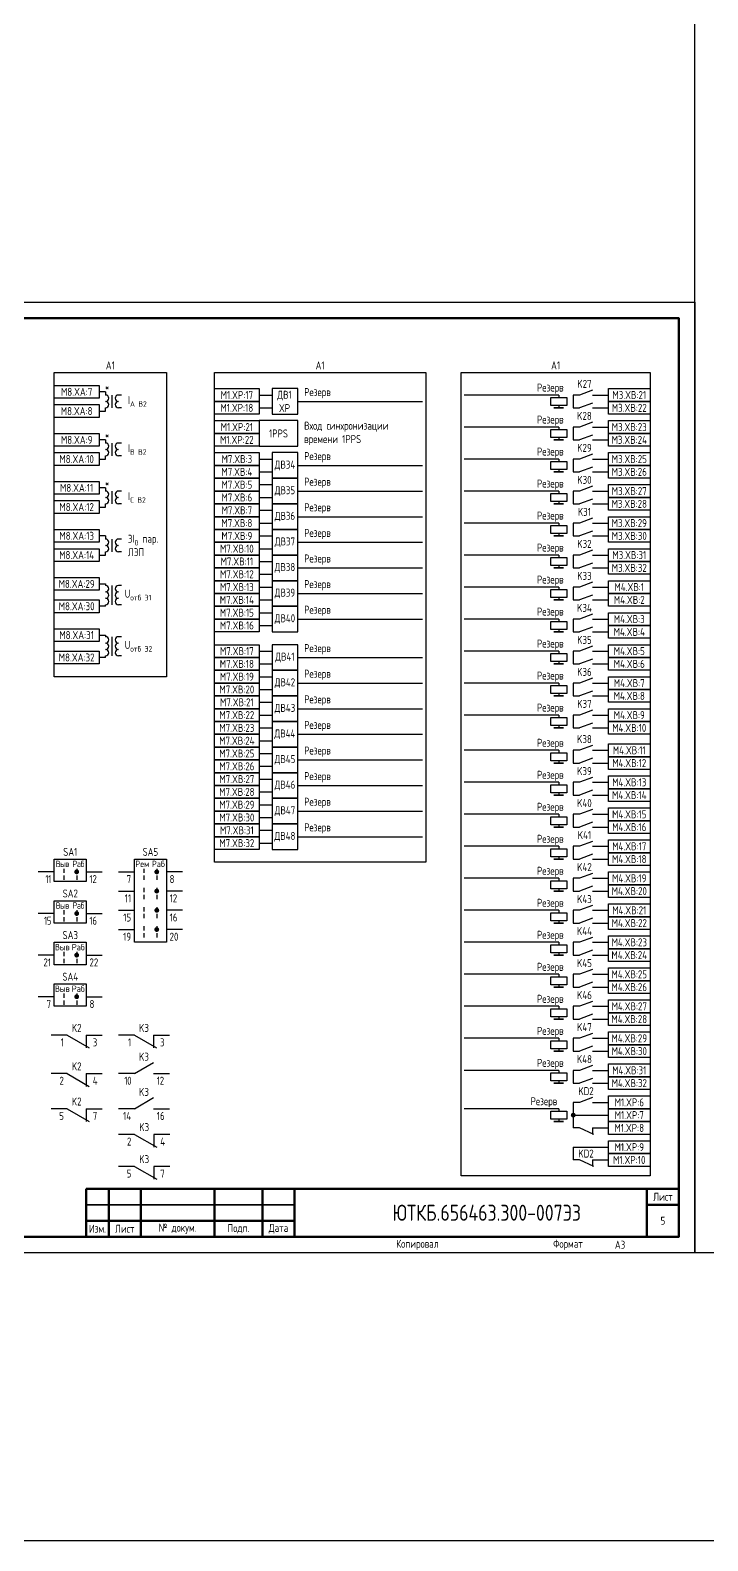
# Model space of a CAD drawing. Header units: millimetres. Extents: x -936 to 3453, y -90 to 618.
# Drawn here: x 1892.5 to 2104, y -90 to 382 of the extents above; entities that cross this region are included whole.
import ezdxf

# ---------------------------------------------------------------- set-up
doc = ezdxf.new("R2010")
doc.units = ezdxf.units.MM
doc.styles.add('Gost_type_A', font='GOST_0.TTF')

# ---------------------------------------------------------------- blocks, each defined once
blk = doc.blocks.new('Формат_А3')
blk.add_lwpolyline([(-420, 297), (0, 297), (0, 0), (-420, 0)], close=True)
at = {"lineweight": 50}
blk.add_lwpolyline([(-400, 292), (-5, 292), (-5, 5), (-400, 5)], close=True, dxfattribs=at)
blk = doc.blocks.new('Штамп малый нижний')
at = {"lineweight": 50}
for points in [[(-185, 15), (-178, 15), (-178, 5), (-185, 5)], [(-178, 15), (-168, 15), (-168, 5), (-178, 5)], [(-168, 15), (-145, 15), (-145, 5), (-168, 5)], [(-145, 15), (-130, 15), (-130, 5), (-145, 5)], [(-130, 15), (-120, 15), (-120, 5), (-130, 5)], [(-120, 15), (-10, 15), (-10, 0), (-120, 0)], [(-10, 15), (0, 15), (0, 10), (-10, 10)], [(-10, 10), (0, 10), (0, 0), (-10, 0)], [(-185, 5), (-178, 5), (-178, 0), (-185, 0)], [(-178, 5), (-168, 5), (-168, 0), (-178, 0)], [(-168, 5), (-145, 5), (-145, 0), (-168, 0)], [(-145, 5), (-130, 5), (-130, 0), (-145, 0)], [(-130, 5), (-120, 5), (-120, 0), (-130, 0)]]:
    blk.add_lwpolyline(points, close=True, dxfattribs=at)
for points in [[(-185, 15), (-178, 15), (-178, 10), (-185, 10)], [(-178, 15), (-168, 15), (-168, 10), (-178, 10)], [(-168, 15), (-145, 15), (-145, 10), (-168, 10)], [(-145, 15), (-130, 15), (-130, 10), (-145, 10)], [(-130, 15), (-120, 15), (-120, 10), (-130, 10)], [(-185, 10), (-178, 10), (-178, 5), (-185, 5)], [(-178, 10), (-168, 10), (-168, 5), (-178, 5)], [(-168, 10), (-145, 10), (-145, 5), (-168, 5)], [(-145, 10), (-130, 10), (-130, 5), (-145, 5)], [(-130, 10), (-120, 10), (-120, 5), (-130, 5)]]:
    blk.add_lwpolyline(points, close=True)
at = {"char_height": 2.5, "style": 'Gost_type_A'}
for s, insert, width, attachment_point in [('Лист', (-5, 12.5), 10, 5), ('Изм.', (-181.5, 2.5), 7, 5), ('Лист', (-173, 2.5), 10, 5), ('№ докум.', (-156.5, 2.5), 23, 5), ('Подп.', (-137.5, 2.5), 15, 5), ('Дата', (-125, 2.5), 10, 5), ('Копировал', (-75, -2.53), 13.1202, 6), ('Формат', (-30, -2.53), 13.1202, 6)]:
    blk.add_mtext(s, dxfattribs=dict(at, insert=insert, width=width, attachment_point=attachment_point))
blk = doc.blocks.new('POINT')
at = {"const_width": 0.75}
blk.add_lwpolyline([(-0.375, 0, 1), (0.375, 0, 1)], format="xyb", close=True, dxfattribs=at)
blk = doc.blocks.new('Переключатель_положение')
for p, q in [((2, 1), (2, -0.34)), ((2, -1.14), (2, -2.49))]:
    blk.add_line(p, q)

msp = doc.modelspace()

# ---------------------------------------------------------------- linework, layer by layer
at = {"color": 0, "ltscale": 4.32}
for p, q in [((2068, 269.5), (2064, 268)), ((2068, 265.5), (2064, 264)), ((2068, 259.5), (2064, 258)), ((2068, 255.5), (2064, 254)), ((2068, 249.5), (2064, 248)), ((2068, 245.5), (2064, 244)), ((2068, 239.5), (2064, 238)), ((2068, 235.5), (2064, 234)), ((2068, 229.5), (2064, 228)), ((2068, 225.5), (2064, 224)), ((2068, 219.5), (2064, 218)), ((2068, 215.5), (2064, 214)), ((2068, 209.5), (2064, 208)), ((2068, 205.5), (2064, 204)), ((2068, 199.5), (2064, 198)), ((2068, 195.5), (2064, 194)), ((2068, 189.5), (2064, 188)), ((2068, 185.5), (2064, 184)), ((2068, 179.5), (2064, 178)), ((2068, 175.5), (2064, 174)), ((2068, 169.5), (2064, 168)), ((2068, 165.5), (2064, 164)), ((2068, 158.5), (2064, 157)), ((2068, 154.5), (2064, 153)), ((2068, 148.5), (2064, 147)), ((2068, 144.5), (2064, 143)), ((2068, 138.5), (2064, 137)), ((2068, 134.5), (2064, 133)), ((2068, 128.5), (2064, 127)), ((2068, 124.5), (2064, 123)), ((2068, 118.5), (2064, 117)), ((2068, 114.5), (2064, 113)), ((2068, 108.5), (2064, 107)), ((2068, 104.5), (2064, 103)), ((2068, 98.5), (2064, 97)), ((2068, 94.5), (2064, 93)), ((2068, 88.5), (2064, 87)), ((2068, 84.5), (2064, 83)), ((2068, 78.5), (2064, 77)), ((2068, 74.5), (2064, 73)), ((2068, 68.5), (2064, 67)), ((2068, 64.5), (2064, 63)), ((2068, 58.5), (2064, 57)), ((2068, 54.5), (2064, 53))]:
    msp.add_line(p, q, dxfattribs=at)
for p, q in [((1916, 269), (1914, 269)), ((1964, 268), (1968, 268)), ((1976, 266), (2015, 266)), ((1914, 263), (1916, 263)), ((1964, 264), (1968, 264)), ((1916, 254), (1914, 254)), ((1914, 248), (1916, 248)), ((1916, 239), (1914, 239)), ((1914, 233), (1916, 233)), ((1916, 224), (1914, 224)), ((1914, 218), (1916, 218)), ((1900, 119), (1895, 119)), ((1910, 119), (1915, 119)), ((1920, 119), (1925, 119)), ((1940, 119), (1935, 119)), ((1920, 113), (1925, 113)), ((1940, 113), (1935, 113)), ((1900, 106), (1895, 106)), ((1910, 106), (1915, 106)), ((1920, 107), (1925, 107)), ((1940, 107), (1935, 107)), ((1920, 101), (1925, 101)), ((1940, 101), (1935, 101)), ((1900, 93), (1895, 93)), ((1910, 93), (1915, 93)), ((1900, 80), (1895, 80)), ((1910, 80), (1915, 80)), ((1904, 68), (1899, 68)), ((1904, 68), (1910.92, 64)), ((1910, 68), (1910, 64)), ((1910, 68), (1915, 68)), ((1925, 68), (1920, 68)), ((1925, 68), (1931.92, 64)), ((1931, 68), (1931, 64)), ((1931, 68), (1936, 68)), ((1925, 56), (1931, 59.46)), ((1904, 56), (1899, 56)), ((1904, 56), (1910.92, 52)), ((1910, 56), (1910, 52)), ((1910, 56), (1915, 56)), ((1925, 56), (1920, 56)), ((1931, 56), (1936, 56)), ((1925, 45), (1931, 48.46)), ((1904, 45), (1899, 45)), ((1904, 45), (1910.92, 41)), ((1910, 45), (1910, 41)), ((1910, 45), (1915, 45)), ((1925, 45), (1920, 45)), ((1931, 45), (1936, 45)), ((2057.5, 45), (2028, 45)), ((2057.5, 45), (2057.5, 44.25)), ((2057.5, 41.75), (2057.5, 41)), ((2068, 39), (2068, 37)), ((1925.08, 37), (1920.08, 37)), ((1925.08, 37), (1932, 33)), ((1931.08, 37), (1931.08, 33)), ((1936.08, 37), (1931.08, 37)), ((2062, 33), (2062, 29)), ((2068, 29), (2068, 27)), ((1925.08, 27), (1920.08, 27)), ((1925.08, 27), (1932, 23)), ((1931.08, 27), (1931.08, 23)), ((1936.08, 27), (1931.08, 27))]:
    msp.add_line(p, q)
at = {"ltscale": 4}
for p, q in [((1916, 269), (1916, 268)), ((1916, 268.5), (1916, 268)), ((1918, 268), (1918, 264)), ((1918, 268), (1918, 264)), ((1921, 268), (1920, 268)), ((1921, 268), (1920, 268)), ((1916, 263), (1916, 264)), ((1921, 264), (1920, 264)), ((1921, 264), (1920, 264)), ((1916, 254), (1916, 253)), ((1916, 253.5), (1916, 253)), ((1918, 253), (1918, 249)), ((1918, 253), (1918, 249)), ((1921, 253), (1920, 253)), ((1921, 253), (1920, 253)), ((1916, 248), (1916, 249)), ((1921, 249), (1920, 249)), ((1921, 249), (1920, 249)), ((1916, 239), (1916, 238)), ((1916, 238.5), (1916, 238)), ((1918, 238), (1918, 234)), ((1918, 238), (1918, 234)), ((1921, 238), (1920, 238)), ((1921, 238), (1920, 238)), ((1916, 233), (1916, 234)), ((1921, 234), (1920, 234)), ((1921, 234), (1920, 234)), ((1916, 224), (1916, 223)), ((1916, 223.5), (1916, 223)), ((1918, 223), (1918, 219)), ((1918, 223), (1918, 219)), ((1921, 223), (1920, 223)), ((1921, 223), (1920, 223)), ((1916, 218), (1916, 219)), ((1921, 219), (1920, 219)), ((1921, 219), (1920, 219)), ((1914, 209), (1916, 209)), ((1916, 209), (1916, 208.5)), ((1916, 209), (1916, 208.5)), ((1918, 208.5), (1918, 204.5)), ((1921, 208.5), (1920, 208.5)), ((1918, 206.5), (1918, 202.5)), ((1916, 202), (1914, 202)), ((1916, 202), (1916, 202.5)), ((1921, 202.5), (1920, 202.5)), ((1914, 193), (1916, 193)), ((1916, 193), (1916, 192.5)), ((1916, 193), (1916, 192.5)), ((1918, 192.5), (1918, 188.5)), ((1918, 190.5), (1918, 186.5)), ((1921, 192.5), (1920, 192.5)), ((1916, 186), (1914, 186)), ((1916, 186), (1916, 186.5)), ((1921, 186.5), (1920, 186.5))]:
    msp.add_line(p, q, dxfattribs=at)
at = {"color": 0}
for p, q in [((2057.5, 268), (2028, 268)), ((2057.5, 268), (2057.5, 267.25)), ((2057.5, 264.75), (2057.5, 264)), ((2057.5, 258), (2028, 258)), ((2057.5, 258), (2057.5, 257.25)), ((2057.5, 254.75), (2057.5, 254)), ((1964, 248), (1968, 248)), ((1976, 246), (2015, 246)), ((2057.5, 248), (2028, 248)), ((2057.5, 248), (2057.5, 247.25)), ((1964, 244), (1968, 244)), ((2057.5, 244.75), (2057.5, 244)), ((1964, 240), (1968, 240)), ((1964, 236), (1968, 236)), ((1976, 238), (2015, 238)), ((2057.5, 238), (2028, 238)), ((2057.5, 238), (2057.5, 237.25)), ((1964, 232), (1968, 232)), ((2057.5, 234.75), (2057.5, 234)), ((1964, 228), (1968, 228)), ((1976, 230), (2015, 230)), ((2057.5, 228), (2028, 228)), ((2057.5, 228), (2057.5, 227.25)), ((1964, 224), (1968, 224)), ((1976, 222), (2015, 222)), ((2057.5, 224.75), (2057.5, 224)), ((1964, 220), (1968, 220)), ((2057.5, 218), (2028, 218)), ((2057.5, 218), (2057.5, 217.25)), ((1964, 216), (1968, 216)), ((1976, 214), (2015, 214)), ((2057.5, 214.75), (2057.5, 214)), ((1964, 212), (1968, 212)), ((1964, 208), (1968, 208)), ((2057.5, 208), (2028, 208)), ((2057.5, 208), (2057.5, 207.25)), ((1964, 204), (1968, 204)), ((1976, 206), (2015, 206)), ((2057.5, 204.75), (2057.5, 204)), ((1964, 200), (1968, 200)), ((1964, 196), (1968, 196)), ((1976, 198), (2015, 198)), ((2057.5, 198), (2028, 198)), ((2057.5, 198), (2057.5, 197.25)), ((2057.5, 194.75), (2057.5, 194)), ((1964, 188), (1968, 188)), ((1976, 186), (2015, 186)), ((2057.5, 188), (2028, 188)), ((2057.5, 188), (2057.5, 187.25)), ((2057.5, 184.75), (2057.5, 184)), ((1964, 184), (1968, 184)), ((1964, 180), (1968, 180)), ((1964, 176), (1968, 176)), ((1976, 178), (2015, 178)), ((2057.5, 178), (2028, 178)), ((2057.5, 178), (2057.5, 177.25)), ((2057.5, 174.75), (2057.5, 174)), ((1964, 172), (1968, 172)), ((1976, 170), (2015, 170)), ((1964, 168), (1968, 168)), ((2057.5, 168), (2028, 168)), ((2057.5, 168), (2057.5, 167.25)), ((1964, 164), (1968, 164)), ((1976, 162), (2015, 162)), ((2057.5, 164.75), (2057.5, 164)), ((1964, 160), (1968, 160)), ((1964, 156), (1968, 156)), ((2057.5, 157), (2028, 157)), ((2057.5, 157), (2057.5, 156.25)), ((1964, 152), (1968, 152)), ((1976, 154), (2015, 154)), ((2057.5, 153.75), (2057.5, 153)), ((1964, 148), (1968, 148)), ((2057.5, 147), (2028, 147)), ((2057.5, 147), (2057.5, 146.25)), ((1964, 144), (1968, 144)), ((1976, 146), (2015, 146)), ((2057.5, 143.75), (2057.5, 143)), ((1964, 140), (1968, 140)), ((1976, 138), (2015, 138)), ((2057.5, 137), (2028, 137)), ((2057.5, 137), (2057.5, 136.25)), ((1964, 136), (1968, 136)), ((2057.5, 133.75), (2057.5, 133)), ((1964, 132), (1968, 132)), ((1964, 128), (1968, 128)), ((1976, 130), (2015, 130)), ((2057.5, 127), (2028, 127)), ((2057.5, 127), (2057.5, 126.25)), ((2057.5, 123.75), (2057.5, 123)), ((2057.5, 117), (2028, 117)), ((2057.5, 117), (2057.5, 116.25)), ((2057.5, 113.75), (2057.5, 113)), ((2057.5, 107), (2028, 107)), ((2057.5, 107), (2057.5, 106.25)), ((2057.5, 103.75), (2057.5, 103)), ((2057.5, 97), (2028, 97)), ((2057.5, 97), (2057.5, 96.25)), ((2057.5, 93.75), (2057.5, 93)), ((2057.5, 87), (2028, 87)), ((2057.5, 87), (2057.5, 86.25)), ((2057.5, 83.75), (2057.5, 83)), ((2057.5, 77), (2028, 77)), ((2057.5, 77), (2057.5, 76.25)), ((2057.5, 73.75), (2057.5, 73)), ((2057.5, 67), (2028, 67)), ((2057.5, 67), (2057.5, 66.25)), ((2057.5, 63.75), (2057.5, 63)), ((2057.5, 57), (2028, 57)), ((2057.5, 57), (2057.5, 56.25)), ((2057.5, 53.75), (2057.5, 53))]:
    msp.add_line(p, q, dxfattribs=at)
at = {"color": 0, "ltscale": 1.08}
for p, q in [((2064, 268), (2062, 268)), ((2062, 268), (2062, 264)), ((2068, 268), (2073, 268)), ((2062, 264), (2064, 264)), ((2068, 264), (2073, 264)), ((2064, 258), (2062, 258)), ((2062, 258), (2062, 254)), ((2068, 258), (2073, 258)), ((2062, 254), (2064, 254)), ((2068, 254), (2073, 254)), ((2064, 248), (2062, 248)), ((2062, 248), (2062, 244)), ((2068, 248), (2073, 248)), ((2062, 244), (2064, 244)), ((2068, 244), (2073, 244)), ((2064, 238), (2062, 238)), ((2062, 238), (2062, 234)), ((2068, 238), (2073, 238)), ((2062, 234), (2064, 234)), ((2068, 234), (2073, 234)), ((2064, 228), (2062, 228)), ((2062, 228), (2062, 224)), ((2068, 228), (2073, 228)), ((2062, 224), (2064, 224)), ((2068, 224), (2073, 224)), ((2064, 218), (2062, 218)), ((2062, 218), (2062, 214)), ((2068, 218), (2073, 218)), ((2062, 214), (2064, 214)), ((2068, 214), (2073, 214)), ((2064, 208), (2062, 208)), ((2062, 208), (2062, 204)), ((2068, 208), (2073, 208)), ((2062, 204), (2064, 204)), ((2068, 204), (2073, 204)), ((2064, 198), (2062, 198)), ((2062, 198), (2062, 194)), ((2062, 194), (2064, 194)), ((2068, 198), (2073, 198)), ((2068, 194), (2073, 194)), ((2064, 188), (2062, 188)), ((2062, 188), (2062, 184)), ((2068, 188), (2073, 188)), ((2062, 184), (2064, 184)), ((2068, 184), (2073, 184)), ((2064, 178), (2062, 178)), ((2062, 178), (2062, 174)), ((2068, 178), (2073, 178)), ((2062, 174), (2064, 174)), ((2068, 174), (2073, 174)), ((2064, 168), (2062, 168)), ((2062, 168), (2062, 164)), ((2068, 168), (2073, 168)), ((2062, 164), (2064, 164)), ((2068, 164), (2073, 164)), ((2064, 157), (2062, 157)), ((2062, 157), (2062, 153)), ((2068, 157), (2073, 157)), ((2062, 153), (2064, 153)), ((2068, 153), (2073, 153)), ((2064, 147), (2062, 147)), ((2062, 147), (2062, 143)), ((2068, 147), (2073, 147)), ((2062, 143), (2064, 143)), ((2068, 143), (2073, 143)), ((2064, 137), (2062, 137)), ((2062, 137), (2062, 133)), ((2068, 137), (2073, 137)), ((2062, 133), (2064, 133)), ((2068, 133), (2073, 133)), ((2064, 127), (2062, 127)), ((2062, 127), (2062, 123)), ((2062, 123), (2064, 123)), ((2068, 127), (2073, 127)), ((2068, 123), (2073, 123)), ((2064, 117), (2062, 117)), ((2062, 117), (2062, 113)), ((2068, 117), (2073, 117)), ((2062, 113), (2064, 113)), ((2068, 113), (2073, 113)), ((2064, 107), (2062, 107)), ((2062, 107), (2062, 103)), ((2068, 107), (2073, 107)), ((2062, 103), (2064, 103)), ((2068, 103), (2073, 103)), ((2064, 97), (2062, 97)), ((2062, 97), (2062, 93)), ((2068, 97), (2073, 97)), ((2062, 93), (2064, 93)), ((2068, 93), (2073, 93)), ((2064, 87), (2062, 87)), ((2062, 87), (2062, 83)), ((2068, 87), (2073, 87)), ((2062, 83), (2064, 83)), ((2068, 83), (2073, 83)), ((2064, 77), (2062, 77)), ((2062, 77), (2062, 73)), ((2068, 77), (2073, 77)), ((2062, 73), (2064, 73)), ((2068, 73), (2073, 73)), ((2064, 67), (2062, 67)), ((2062, 67), (2062, 63)), ((2068, 67), (2073, 67)), ((2062, 63), (2064, 63)), ((2068, 63), (2073, 63)), ((2064, 57), (2062, 57)), ((2062, 57), (2062, 53)), ((2068, 57), (2073, 57)), ((2062, 53), (2064, 53)), ((2068, 53), (2073, 53))]:
    msp.add_line(p, q, dxfattribs=at)
at = {"ltscale": 4.32}
for p, q in [((2068, 48.5), (2064, 47)), ((2068.39, 37), (2064, 39)), ((2068.39, 27), (2064, 29))]:
    msp.add_line(p, q, dxfattribs=at)
at = {"ltscale": 1.08}
for p, q in [((2064, 47), (2062, 47)), ((2062, 47), (2062, 39)), ((2062, 43), (2073, 43)), ((2068, 47), (2073, 47)), ((2064, 39), (2062, 39)), ((2068, 39), (2073, 39)), ((2062, 33), (2073, 33)), ((2064, 29), (2062, 29)), ((2068, 29), (2073, 29))]:
    msp.add_line(p, q, dxfattribs=at)
for points in [[(-936, 618), (3453, 618), (3453, -90), (-936, -90)], [(2397, 420), (2397, 0), (2100, 0), (2100, 420)], [(1900, 275), (1935, 275), (1935, 180), (1900, 180)], [(1950, 275), (2016, 275), (2016, 122), (1950, 122)], [(2086, 24), (2027, 24), (2027, 275), (2086, 275)], [(1900, 271), (1914, 271), (1914, 267), (1900, 267)], [(1950, 270), (1964, 270), (1964, 266), (1950, 266)], [(1900, 265), (1914, 265), (1914, 261), (1900, 261)], [(1950, 266), (1964, 266), (1964, 262), (1950, 262)], [(1950, 260), (1964, 260), (1964, 256), (1950, 256)], [(1900, 256), (1914, 256), (1914, 252), (1900, 252)], [(1950, 256), (1964, 256), (1964, 252), (1950, 252)], [(1900, 250), (1914, 250), (1914, 246), (1900, 246)], [(1900, 241), (1914, 241), (1914, 237), (1900, 237)], [(1900, 235), (1914, 235), (1914, 231), (1900, 231)], [(1900, 226), (1914, 226), (1914, 222), (1900, 222)], [(1900, 220), (1914, 220), (1914, 216), (1900, 216)], [(1900, 211), (1914, 211), (1914, 207), (1900, 207)], [(1900, 204), (1914, 204), (1914, 200), (1900, 200)], [(1900, 195), (1914, 195), (1914, 191), (1900, 191)], [(1900, 188), (1914, 188), (1914, 184), (1900, 184)], [(1900, 123), (1910, 123), (1910, 116), (1900, 116)], [(1925, 123), (1935, 123), (1935, 97), (1925, 97)], [(1900, 110), (1910, 110), (1910, 103), (1900, 103)], [(1900, 97), (1910, 97), (1910, 90), (1900, 90)], [(1900, 84), (1910, 84), (1910, 77), (1900, 77)], [(2073, 49), (2086, 49), (2086, 45), (2073, 45)], [(2060, 44.25), (2060, 41.75), (2055, 41.75), (2055, 44.25)], [(2073, 45), (2086, 45), (2086, 41), (2073, 41)], [(2059, 41), (2056, 41)], [(2073, 41), (2086, 41), (2086, 37), (2073, 37)], [(2073, 35), (2086, 35), (2086, 31), (2073, 31)], [(2073, 31), (2086, 31), (2086, 27), (2073, 27)]]:
    msp.add_lwpolyline(points, close=True)
at = {"ltscale": 4}
for points in [[(1968, 262), (1976, 262), (1976, 270), (1968, 270)], [(1964, 252), (1976, 252), (1976, 260), (1964, 260)]]:
    msp.add_lwpolyline(points, close=True, dxfattribs=at)
at = {"color": 0}
for points in [[(2073, 270), (2086, 270), (2086, 266), (2073, 266)], [(2060, 267.25), (2060, 264.75), (2055, 264.75), (2055, 267.25)], [(2073, 266), (2086, 266), (2086, 262), (2073, 262)], [(2059, 264), (2056, 264)], [(2073, 260), (2086, 260), (2086, 256), (2073, 256)], [(2060, 257.25), (2060, 254.75), (2055, 254.75), (2055, 257.25)], [(2073, 256), (2086, 256), (2086, 252), (2073, 252)], [(2059, 254), (2056, 254)], [(1950, 250), (1964, 250), (1964, 246), (1950, 246)], [(1950, 246), (1964, 246), (1964, 242), (1950, 242)], [(2060, 247.25), (2060, 244.75), (2055, 244.75), (2055, 247.25)], [(2073, 250), (2086, 250), (2086, 246), (2073, 246)], [(2073, 246), (2086, 246), (2086, 242), (2073, 242)], [(1950, 242), (1964, 242), (1964, 238), (1950, 238)], [(2059, 244), (2056, 244)], [(1950, 238), (1964, 238), (1964, 234), (1950, 234)], [(2060, 237.25), (2060, 234.75), (2055, 234.75), (2055, 237.25)], [(2073, 240), (2086, 240), (2086, 236), (2073, 236)], [(2073, 236), (2086, 236), (2086, 232), (2073, 232)], [(1950, 234), (1964, 234), (1964, 230), (1950, 230)], [(2059, 234), (2056, 234)], [(1950, 230), (1964, 230), (1964, 226), (1950, 226)], [(2060, 227.25), (2060, 224.75), (2055, 224.75), (2055, 227.25)], [(2073, 230), (2086, 230), (2086, 226), (2073, 226)], [(1950, 226), (1964, 226), (1964, 222), (1950, 222)], [(1950, 222), (1964, 222), (1964, 218), (1950, 218)], [(2059, 224), (2056, 224)], [(2073, 226), (2086, 226), (2086, 222), (2073, 222)], [(1950, 218), (1964, 218), (1964, 214), (1950, 214)], [(2060, 217.25), (2060, 214.75), (2055, 214.75), (2055, 217.25)], [(2073, 220), (2086, 220), (2086, 216), (2073, 216)], [(1950, 214), (1964, 214), (1964, 210), (1950, 210)], [(2059, 214), (2056, 214)], [(2073, 216), (2086, 216), (2086, 212), (2073, 212)], [(1950, 210), (1964, 210), (1964, 206), (1950, 206)], [(2073, 210), (2086, 210), (2086, 206), (2073, 206)], [(1950, 206), (1964, 206), (1964, 202), (1950, 202)], [(2060, 207.25), (2060, 204.75), (2055, 204.75), (2055, 207.25)], [(2059, 204), (2056, 204)], [(2073, 206), (2086, 206), (2086, 202), (2073, 202)], [(1950, 202), (1964, 202), (1964, 198), (1950, 198)], [(2073, 200), (2086, 200), (2086, 196), (2073, 196)], [(1950, 198), (1964, 198), (1964, 194), (1950, 194)], [(2060, 197.25), (2060, 194.75), (2055, 194.75), (2055, 197.25)], [(2059, 194), (2056, 194)], [(2073, 196), (2086, 196), (2086, 192), (2073, 192)], [(1950, 190), (1964, 190), (1964, 186), (1950, 186)], [(2073, 190), (2086, 190), (2086, 186), (2073, 186)], [(1950, 186), (1964, 186), (1964, 182), (1950, 182)], [(2060, 187.25), (2060, 184.75), (2055, 184.75), (2055, 187.25)], [(2073, 186), (2086, 186), (2086, 182), (2073, 182)], [(1950, 182), (1964, 182), (1964, 178), (1950, 178)], [(2059, 184), (2056, 184)], [(2073, 180), (2086, 180), (2086, 176), (2073, 176)], [(1950, 178), (1964, 178), (1964, 174), (1950, 174)], [(2060, 177.25), (2060, 174.75), (2055, 174.75), (2055, 177.25)], [(2073, 176), (2086, 176), (2086, 172), (2073, 172)], [(1950, 174), (1964, 174), (1964, 170), (1950, 170)], [(1950, 170), (1964, 170), (1964, 166), (1950, 166)], [(2059, 174), (2056, 174)], [(2073, 170), (2086, 170), (2086, 166), (2073, 166)], [(1950, 166), (1964, 166), (1964, 162), (1950, 162)], [(2060, 167.25), (2060, 164.75), (2055, 164.75), (2055, 167.25)], [(2073, 166), (2086, 166), (2086, 162), (2073, 162)], [(1950, 162), (1964, 162), (1964, 158), (1950, 158)], [(2059, 164), (2056, 164)], [(1950, 158), (1964, 158), (1964, 154), (1950, 154)], [(2060, 156.25), (2060, 153.75), (2055, 153.75), (2055, 156.25)], [(2073, 159), (2086, 159), (2086, 155), (2073, 155)], [(1950, 154), (1964, 154), (1964, 150), (1950, 150)], [(2059, 153), (2056, 153)], [(2073, 155), (2086, 155), (2086, 151), (2073, 151)], [(1950, 150), (1964, 150), (1964, 146), (1950, 146)], [(2073, 149), (2086, 149), (2086, 145), (2073, 145)], [(1950, 146), (1964, 146), (1964, 142), (1950, 142)], [(1950, 142), (1964, 142), (1964, 138), (1950, 138)], [(2060, 146.25), (2060, 143.75), (2055, 143.75), (2055, 146.25)], [(2059, 143), (2056, 143)], [(2073, 145), (2086, 145), (2086, 141), (2073, 141)], [(1950, 138), (1964, 138), (1964, 134), (1950, 134)], [(2073, 139), (2086, 139), (2086, 135), (2073, 135)], [(1950, 134), (1964, 134), (1964, 130), (1950, 130)], [(2060, 136.25), (2060, 133.75), (2055, 133.75), (2055, 136.25)], [(2059, 133), (2056, 133)], [(2073, 135), (2086, 135), (2086, 131), (2073, 131)], [(1950, 130), (1964, 130), (1964, 126), (1950, 126)], [(2073, 129), (2086, 129), (2086, 125), (2073, 125)], [(2060, 126.25), (2060, 123.75), (2055, 123.75), (2055, 126.25)], [(2059, 123), (2056, 123)], [(2073, 125), (2086, 125), (2086, 121), (2073, 121)], [(2073, 119), (2086, 119), (2086, 115), (2073, 115)], [(2060, 116.25), (2060, 113.75), (2055, 113.75), (2055, 116.25)], [(2073, 115), (2086, 115), (2086, 111), (2073, 111)], [(2059, 113), (2056, 113)], [(2073, 109), (2086, 109), (2086, 105), (2073, 105)], [(2060, 106.25), (2060, 103.75), (2055, 103.75), (2055, 106.25)], [(2073, 105), (2086, 105), (2086, 101), (2073, 101)], [(2059, 103), (2056, 103)], [(2060, 96.25), (2060, 93.75), (2055, 93.75), (2055, 96.25)], [(2073, 99), (2086, 99), (2086, 95), (2073, 95)], [(2073, 95), (2086, 95), (2086, 91), (2073, 91)], [(2059, 93), (2056, 93)], [(2060, 86.25), (2060, 83.75), (2055, 83.75), (2055, 86.25)], [(2073, 89), (2086, 89), (2086, 85), (2073, 85)], [(2073, 85), (2086, 85), (2086, 81), (2073, 81)], [(2059, 83), (2056, 83)], [(2060, 76.25), (2060, 73.75), (2055, 73.75), (2055, 76.25)], [(2073, 79), (2086, 79), (2086, 75), (2073, 75)], [(2059, 73), (2056, 73)], [(2073, 75), (2086, 75), (2086, 71), (2073, 71)], [(2060, 66.25), (2060, 63.75), (2055, 63.75), (2055, 66.25)], [(2073, 69), (2086, 69), (2086, 65), (2073, 65)], [(2059, 63), (2056, 63)], [(2073, 65), (2086, 65), (2086, 61), (2073, 61)], [(2073, 59), (2086, 59), (2086, 55), (2073, 55)], [(2060, 56.25), (2060, 53.75), (2055, 53.75), (2055, 56.25)], [(2059, 53), (2056, 53)], [(2073, 55), (2086, 55), (2086, 51), (2073, 51)]]:
    msp.add_lwpolyline(points, close=True, dxfattribs=at)
at = {"color": 0, "ltscale": 4}
for points in [[(1968, 242), (1976, 242), (1976, 250), (1968, 250)], [(1968, 234), (1976, 234), (1976, 242), (1968, 242)], [(1968, 226), (1976, 226), (1976, 234), (1968, 234)], [(1968, 218), (1976, 218), (1976, 226), (1968, 226)], [(1968, 210), (1976, 210), (1976, 218), (1968, 218)], [(1968, 202), (1976, 202), (1976, 210), (1968, 210)], [(1968, 194), (1976, 194), (1976, 202), (1968, 202)], [(1968, 182), (1976, 182), (1976, 190), (1968, 190)], [(1968, 174), (1976, 174), (1976, 182), (1968, 182)], [(1968, 166), (1976, 166), (1976, 174), (1968, 174)], [(1968, 158), (1976, 158), (1976, 166), (1968, 166)], [(1968, 150), (1976, 150), (1976, 158), (1968, 158)], [(1968, 142), (1976, 142), (1976, 150), (1968, 150)], [(1968, 134), (1976, 134), (1976, 142), (1968, 142)], [(1968, 126), (1976, 126), (1976, 134), (1968, 134)]]:
    msp.add_lwpolyline(points, close=True, dxfattribs=at)
at = {"ltscale": 4}
for centre, start, end in [((1916, 267), 270, 90), ((1916, 267), 270, 90), ((1916, 265), 270, 90), ((1916, 265), 270, 90), ((1920, 267), 90, 270), ((1920, 267), 90, 270), ((1920, 265), 90, 270), ((1920, 265), 90, 270), ((1916, 252), 270, 90), ((1916, 252), 270, 90), ((1916, 250), 270, 90), ((1916, 250), 270, 90), ((1920, 252), 90, 270), ((1920, 252), 90, 270), ((1920, 250), 90, 270), ((1920, 250), 90, 270), ((1916, 237), 270, 90), ((1916, 237), 270, 90), ((1916, 235), 270, 90), ((1916, 235), 270, 90), ((1920, 237), 90, 270), ((1920, 237), 90, 270), ((1920, 235), 90, 270), ((1920, 235), 90, 270), ((1916, 222), 270, 90), ((1916, 222), 270, 90), ((1920, 222), 90, 270), ((1920, 222), 90, 270), ((1916, 220), 270, 90), ((1916, 220), 270, 90), ((1920, 220), 90, 270), ((1920, 220), 90, 270), ((1916, 207.5), 270, 90), ((1920, 207.5), 90, 270), ((1920, 207.5), 90, 270), ((1916, 205.5), 270, 90), ((1916, 203.5), 270, 90), ((1920, 205.5), 90, 270), ((1920, 205.5), 90, 270), ((1920, 203.5), 90, 270), ((1916, 191.5), 270, 90), ((1916, 189.5), 270, 90), ((1920, 191.5), 90, 270), ((1920, 191.5), 90, 270), ((1920, 189.5), 90, 270), ((1920, 189.5), 90, 270), ((1916, 187.5), 270, 90), ((1920, 187.5), 90, 270)]:
    msp.add_arc(centre, 1, start, end, dxfattribs=at)

# ---------------------------------------------------------------- block references
for name, p in [('Формат_А3', (2100, 0)), ('Переключатель_положение', (1901, 119)), ('POINT', (1907, 119)), ('Переключатель_положение', (1905, 119)), ('Переключатель_положение', (1926, 119)), ('POINT', (1932, 119)), ('Переключатель_положение', (1930, 119)), ('Переключатель_положение', (1926, 113)), ('POINT', (1932, 113)), ('Переключатель_положение', (1930, 113)), ('Переключатель_положение', (1901, 106)), ('POINT', (1907, 106)), ('Переключатель_положение', (1905, 106)), ('Переключатель_положение', (1926, 107)), ('POINT', (1932, 107)), ('Переключатель_положение', (1930, 107)), ('Переключатель_положение', (1926, 101)), ('POINT', (1932, 101)), ('Переключатель_положение', (1930, 101)), ('Переключатель_положение', (1901, 93)), ('POINT', (1907, 93)), ('Переключатель_положение', (1905, 93)), ('Переключатель_положение', (1901, 80)), ('POINT', (1907, 80)), ('Переключатель_положение', (1905, 80)), ('POINT', (2062, 43)), ('Штамп малый нижний', (2095, 5))]:
    msp.add_blockref(name, p)

# ---------------------------------------------------------------- texts
at = {"char_height": 2.5, "style": 'Gost_type_A'}
for s, insert, width, attachment_point, line_spacing_factor in [('A1', (1917.5, 276), 35, 8, 0.9), ('A1', (1983, 276), 66, 8, 0.9), ('A1', (2056.5, 276), 59, 8, 0.9), ('Резерв', (2057, 47), 37, 6, 0.8)]:
    msp.add_mtext(s, dxfattribs=dict(at, insert=insert, width=width, attachment_point=attachment_point, line_spacing_factor=line_spacing_factor))
at = {"style": 'Gost_type_A'}
for s, insert, char_height, width, attachment_point in [('M8.XA:7', (1907, 269), 2.5, 14, 5), ('*', (1916.5, 270.5), 2.5, 3, 5), ('M1.XP:17', (1957, 268), 2.5, 14, 5), ('ДВ1 XP', (1971.88, 266), 2.5, 7.7588, 5), ('Резерв', (1978, 267), 2.5, 37, 7), ('\\A1;I{\\H0.7x;\\S^ A B2;}', (1923, 266), 2.5, 8, 4), ('M1.XP:18', (1957, 264), 2.5, 14, 5), ('M8.XA:8', (1906.99, 262.99), 2.5, 14.018, 5), ('Вход синхронизации\\Pвремени 1PPS', (1978, 256), 2.5, 37, 4), ('M8.XA:9', (1907, 254), 2.5, 14, 5), ('*', (1916.5, 255.5), 2.5, 3, 5), ('M1.XP:22', (1957, 254), 2.5, 14, 5), ('M1.XP:21', (1957, 258), 2.5, 14, 5), ('1PPS', (1970, 256), 2.5, 12, 5), ('\\A1;I{\\H0.7x;\\S^ B B2;}', (1923, 251), 2.5, 8, 4), ('M8.XA:10', (1906.99, 247.99), 2.5, 14.018, 5), ('M8.XA:11', (1907, 239), 2.5, 14, 5), ('*', (1916.5, 240.5), 2.5, 3, 5), ('\\A1;I{\\H0.7x;\\S^ C B2;}', (1923, 236), 2.5, 8, 4), ('M8.XA:12', (1906.99, 233), 2.5, 14.018, 5), ('M8.XA:13', (1907, 224.01), 2.5, 14, 5), ('\\A1;3I{\\H0.7x;\\S^ 0;} пар. ЛЭП', (1923, 221), 2.5, 10.8818, 4), ('M8.XA:14', (1906.99, 218), 2.5, 14.018, 5), ('M8.XA:29', (1906.99, 209), 2.5, 14.018, 5), ('M8.XA:30', (1906.99, 202), 2.5, 14.018, 5), ('\\A1;U{\\H0.7x;\\S^ отб Э1;}', (1922, 205.5), 2.5, 12, 4), ('M8.XA:31', (1906.99, 193), 2.5, 14.018, 5), ('\\A1;U{\\H0.7x;\\S^ отб Э2;}', (1922, 189.5), 2.5, 12, 4), ('M8.XA:32', (1906.99, 186), 2.5, 14.018, 5), ('SA1', (1905, 124), 2.5, 10, 8), ('SA5', (1930, 124), 2.5, 10, 8), ('{\\T0.9;11}', (1899, 118), 2.5, 5, 3), ('{\\T0.9;Выв}', (1902.5, 121.5), 2, 5, 5), ('{\\T0.9;Раб}', (1907.5, 121.5), 2, 5, 5), ('{\\T0.9;12}', (1911, 118), 2.5, 5, 1), ('7', (1924, 118), 2.5, 5, 3), ('Рем', (1927.5, 121.5), 2, 5, 5), ('Раб', (1932.5, 121.5), 2, 5, 5), ('8', (1936, 118), 2.5, 5, 1), ('SA2', (1905, 111), 2.5, 10, 8), ('{\\T0.9;Выв}', (1902.5, 108.5), 2, 5, 5), ('{\\T0.9;Раб}', (1907.5, 108.5), 2, 5, 5), ('11', (1924, 112), 2.5, 5, 3), ('12', (1936, 112), 2.5, 5, 1), ('{\\T0.9;15}', (1899, 105), 2.5, 5, 3), ('{\\T0.9;16}', (1911, 105), 2.5, 5, 1), ('15', (1924, 106), 2.5, 5, 3), ('16', (1936, 106), 2.5, 5, 1), ('SA3', (1905, 98), 2.5, 10, 8), ('19', (1924, 100), 2.5, 5, 3), ('20', (1936, 100), 2.5, 5, 1), ('Выв', (1902.5, 95.5), 2, 5, 5), ('Раб', (1907.5, 95.5), 2, 5, 5), ('21', (1899, 91.98), 2.5, 5, 3), ('22', (1911, 91.98), 2.5, 5, 1), ('SA4', (1905, 85), 2.5, 10, 8), ('Выв', (1902.5, 82.5), 2, 5, 5), ('Раб', (1907.5, 82.5), 2, 5, 5), ('7', (1899, 78.98), 2.5, 5, 3), ('8', (1911, 78.98), 2.5, 5, 1), ('K2', (1907, 69), 2.5, 10, 8), ('K3', (1928, 69), 2.5, 10, 8), ('1', (1903, 67), 2.5, 6, 3), ('3', (1912, 67), 2.5, 6, 1), ('1', (1924, 67), 2.5, 6, 3), ('3', (1933, 67), 2.5, 6, 1), ('K3', (1928, 60), 2.5, 18, 8), ('K2', (1907, 57), 2.5, 10, 8), ('2', (1903, 55), 2.5, 6, 3), ('4', (1912, 55), 2.5, 6, 1), ('{\\T0.9;10}', (1924, 55), 2.5, 5, 3), ('{\\T0.9;12}', (1932, 55), 2.5, 5, 1), ('K2', (1907, 46), 2.5, 10, 8), ('K3', (1928, 49), 2.5, 10, 8), ('KD2', (2066, 50.5), 2.5, 8, 5), ('M1.XP:6', (2079.5, 47), 2.5, 13, 5), ('5', (1903, 44), 2.5, 6, 3), ('7', (1912, 44), 2.5, 6, 1), ('14', (1924, 44), 2.5, 6, 3), ('16', (1932, 44), 2.5, 6, 1), ('M1.XP:7', (2079.5, 43), 2.5, 13, 5), ('K3', (1928.08, 38), 2.5, 10, 8), ('M1.XP:8', (2079.5, 39), 2.5, 13, 5), ('2', (1924.08, 36), 2.5, 6, 3), ('4', (1933.08, 36), 2.5, 6, 1), ('M1.XP:9', (2079.5, 33), 2.5, 13, 5), ('K3', (1928.08, 28), 2.5, 10, 8), ('KD2', (2066, 31), 2.5, 8, 5), ('M1.XP:10', (2079.5, 29), 2.5, 13, 5), ('5', (1924.08, 26), 2.5, 6, 3), ('7', (1933.08, 26), 2.5, 6, 1), ('ЮТКБ.656463.300-007Э3', (2035, 12.5), 5, 120, 5), ('5', (2090, 10), 2.5, 10, 5), ('A3', (2075, 2.5), 2.5, 20, 4)]:
    msp.add_mtext(s, dxfattribs=dict(at, insert=insert, char_height=char_height, width=width, attachment_point=attachment_point))
at = {"color": 0, "char_height": 2.5, "style": 'Gost_type_A'}
for s, insert, width, attachment_point in [('Резерв', (2059, 270), 31.0015, 6), ('K27', (2065.5, 271.5), 5, 5), ('M3.XВ:21', (2079.5, 268), 13, 5), ('M3.XВ:22', (2079.5, 264), 13, 5), ('Резерв', (2059, 260), 31.0015, 6), ('K28', (2065.5, 261.5), 5, 5), ('M3.XВ:24', (2079.5, 254), 13, 5), ('M3.XВ:23', (2079.5, 258), 13, 5), ('Резерв', (1978, 247), 38, 7), ('Резерв', (2059, 250), 31.0015, 6), ('K29', (2065.5, 251.5), 5, 5), ('M7.XВ:3', (1957, 248), 14, 5), ('ДВ34', (1972, 246), 7.9998, 5), ('M3.XВ:25', (2079.5, 248), 13, 5), ('M7.XВ:4', (1957, 244), 14, 5), ('M7.XВ:5', (1957, 240), 14, 5), ('Резерв', (1978, 239), 38, 7), ('Резерв', (2059, 240), 31.0015, 6), ('K30', (2065.5, 241.5), 5, 5), ('M3.XВ:26', (2079.5, 244), 13, 5), ('M7.XВ:6', (1957, 236), 14, 5), ('ДВ35', (1972, 238), 7.9998, 5), ('M3.XВ:27', (2079.5, 238), 13, 5), ('M7.XВ:7', (1957, 232), 14, 5), ('ДВ36', (1972, 230), 7.9998, 5), ('Резерв', (1978, 231), 38, 7), ('Резерв', (2059, 230), 31.0015, 6), ('K31', (2065.5, 231.5), 5, 5), ('M3.XВ:28', (2079.5, 234), 13, 5), ('M7.XВ:8', (1957, 228), 14, 5), ('M3.XВ:29', (2079.5, 228), 13, 5), ('M7.XВ:9', (1957, 224), 14, 5), ('ДВ37', (1972, 222), 7.9998, 5), ('Резерв', (1978, 223), 38, 7), ('K32', (2065.5, 221.5), 5, 5), ('M3.XВ:30', (2079.5, 224), 13, 5), ('M7.XВ:10', (1957, 220), 14, 5), ('M7.XВ:11', (1957, 216), 14, 5), ('Резерв', (1978, 215), 38, 7), ('Резерв', (2059, 220), 31.0015, 6), ('M3.XВ:31', (2079.5, 218), 13, 5), ('M7.XВ:12', (1957, 212), 14, 5), ('ДВ38', (1972, 214), 7.9998, 5), ('K33', (2065.5, 211.5), 5, 5), ('M3.XВ:32', (2079.5, 214), 13, 5), ('M7.XВ:13', (1957, 208), 14, 5), ('Резерв', (1978, 207), 38, 7), ('Резерв', (2059, 210), 31.0015, 6), ('M4.XВ:1', (2079.5, 208), 13, 5), ('M7.XВ:14', (1957, 204), 14, 5), ('ДВ39', (1972, 206), 7.9998, 5), ('M4.XВ:2', (2079.5, 204), 13, 5), ('M7.XВ:15', (1957, 200), 14, 5), ('ДВ40', (1972, 198), 7.9998, 5), ('Резерв', (1978, 199), 38, 7), ('Резерв', (2059, 200), 31.0015, 6), ('K34', (2065.5, 201.5), 5, 5), ('M4.XВ:3', (2079.5, 198), 13, 5), ('M7.XВ:16', (1957, 196), 14, 5), ('M4.XВ:4', (2079.5, 194), 13, 5), ('M7.XВ:17', (1957, 188), 14, 5), ('Резерв', (1978, 187), 37, 7), ('Резерв', (2059, 190), 31.0015, 6), ('K35', (2065.5, 191.5), 5, 5), ('M4.XВ:5', (2079.5, 188), 13, 5), ('M7.XВ:18', (1957, 184), 14, 5), ('ДВ41', (1972, 186), 7.9998, 5), ('M4.XВ:6', (2079.5, 184), 13, 5), ('M7.XВ:19', (1957, 180), 14, 5), ('ДВ42', (1972, 178), 7.9998, 5), ('Резерв', (1978, 179), 37, 7), ('Резерв', (2059, 180), 31.0015, 6), ('K36', (2065.5, 181.5), 5, 5), ('M7.XВ:20', (1957, 176), 14, 5), ('M4.XВ:8', (2079.5, 174), 13, 5), ('M4.XВ:7', (2079.5, 178), 13, 5), ('M7.XВ:21', (1957, 172), 14, 5), ('ДВ43', (1972, 170), 7.9998, 5), ('Резерв', (1978, 171), 37, 7), ('Резерв', (2059, 170), 31.0015, 6), ('K37', (2065.5, 171.5), 5, 5), ('M7.XВ:23', (1957, 164), 14, 5), ('M7.XВ:22', (1957, 168), 14, 5), ('Резерв', (1978, 163), 37, 7), ('M4.XВ:10', (2079.5, 164), 13, 5), ('M4.XВ:9', (2079.5, 168), 13, 5), ('M7.XВ:24', (1957, 160), 14, 5), ('ДВ44', (1972, 162), 7.9998, 5), ('Резерв', (2059, 159), 31.0015, 6), ('K38', (2065.5, 160.5), 5, 5), ('M7.XВ:25', (1957, 156), 14, 5), ('Резерв', (1978, 155), 37, 7), ('M4.XВ:11', (2079.5, 157), 13, 5), ('M7.XВ:26', (1957, 152), 14, 5), ('ДВ45', (1972, 154), 7.9998, 5), ('K39', (2065.5, 150.5), 5, 5), ('M4.XВ:12', (2079.5, 153), 13, 5), ('M7.XВ:27', (1957, 148), 14, 5), ('ДВ46', (1972, 146), 7.9998, 5), ('Резерв', (1978, 147), 37, 7), ('Резерв', (2059, 149), 31.0015, 6), ('M4.XВ:13', (2079.5, 147), 13, 5), ('M7.XВ:28', (1957, 144), 14, 5), ('Резерв', (1978, 139), 37, 7), ('K40', (2065.5, 140.5), 5, 5), ('M4.XВ:14', (2079.5, 143), 13, 5), ('M7.XВ:29', (1957, 140), 14, 5), ('M7.XВ:30', (1957, 136), 14, 5), ('ДВ47', (1972, 138), 7.9998, 5), ('Резерв', (2059, 139), 31.0015, 6), ('M4.XВ:15', (2079.5, 137), 13, 5), ('M7.XВ:31', (1957, 132), 14, 5), ('Резерв', (1978, 131), 37, 7), ('M4.XВ:16', (2079.5, 133), 13, 5), ('M7.XВ:32', (1957, 128), 14, 5), ('ДВ48', (1972, 130), 7.9998, 5), ('Резерв', (2059, 129), 31.0015, 6), ('K41', (2065.5, 130.5), 5, 5), ('M4.XВ:17', (2079.5, 127), 13, 5), ('M4.XВ:18', (2079.5, 123), 13, 5), ('Резерв', (2059, 119), 31.0015, 6), ('K42', (2065.5, 120.5), 5, 5), ('M4.XВ:19', (2079.5, 117), 13, 5), ('M4.XВ:20', (2079.5, 113), 13, 5), ('Резерв', (2059, 109), 31.0015, 6), ('K43', (2065.5, 110.5), 5, 5), ('M4.XВ:22', (2079.5, 103), 13, 5), ('M4.XВ:21', (2079.5, 107), 13, 5), ('Резерв', (2059, 99), 31.0015, 6), ('K44', (2065.5, 100.5), 5, 5), ('M4.XВ:23', (2079.5, 97), 13, 5), ('Резерв', (2059, 89), 31.0015, 6), ('K45', (2065.5, 90.5), 5, 5), ('M4.XВ:24', (2079.5, 93), 13, 5), ('M4.XВ:25', (2079.5, 87), 13, 5), ('Резерв', (2059, 79), 31.0015, 6), ('K46', (2065.5, 80.5), 5, 5), ('M4.XВ:26', (2079.5, 83), 13, 5), ('M4.XВ:27', (2079.5, 77), 13, 5), ('K47', (2065.5, 70.5), 5, 5), ('M4.XВ:28', (2079.5, 73), 13, 5), ('Резерв', (2059, 69), 31.0015, 6), ('M4.XВ:29', (2079.5, 67), 13, 5), ('K48', (2065.5, 60.5), 5, 5), ('M4.XВ:30', (2079.5, 63), 13, 5), ('Резерв', (2059, 59), 31.0015, 6), ('M4.XВ:31', (2079.5, 57), 13, 5), ('M4.XВ:32', (2079.5, 53), 13, 5)]:
    msp.add_mtext(s, dxfattribs=dict(at, insert=insert, width=width, attachment_point=attachment_point))

doc.saveas('drawing.dxf')
